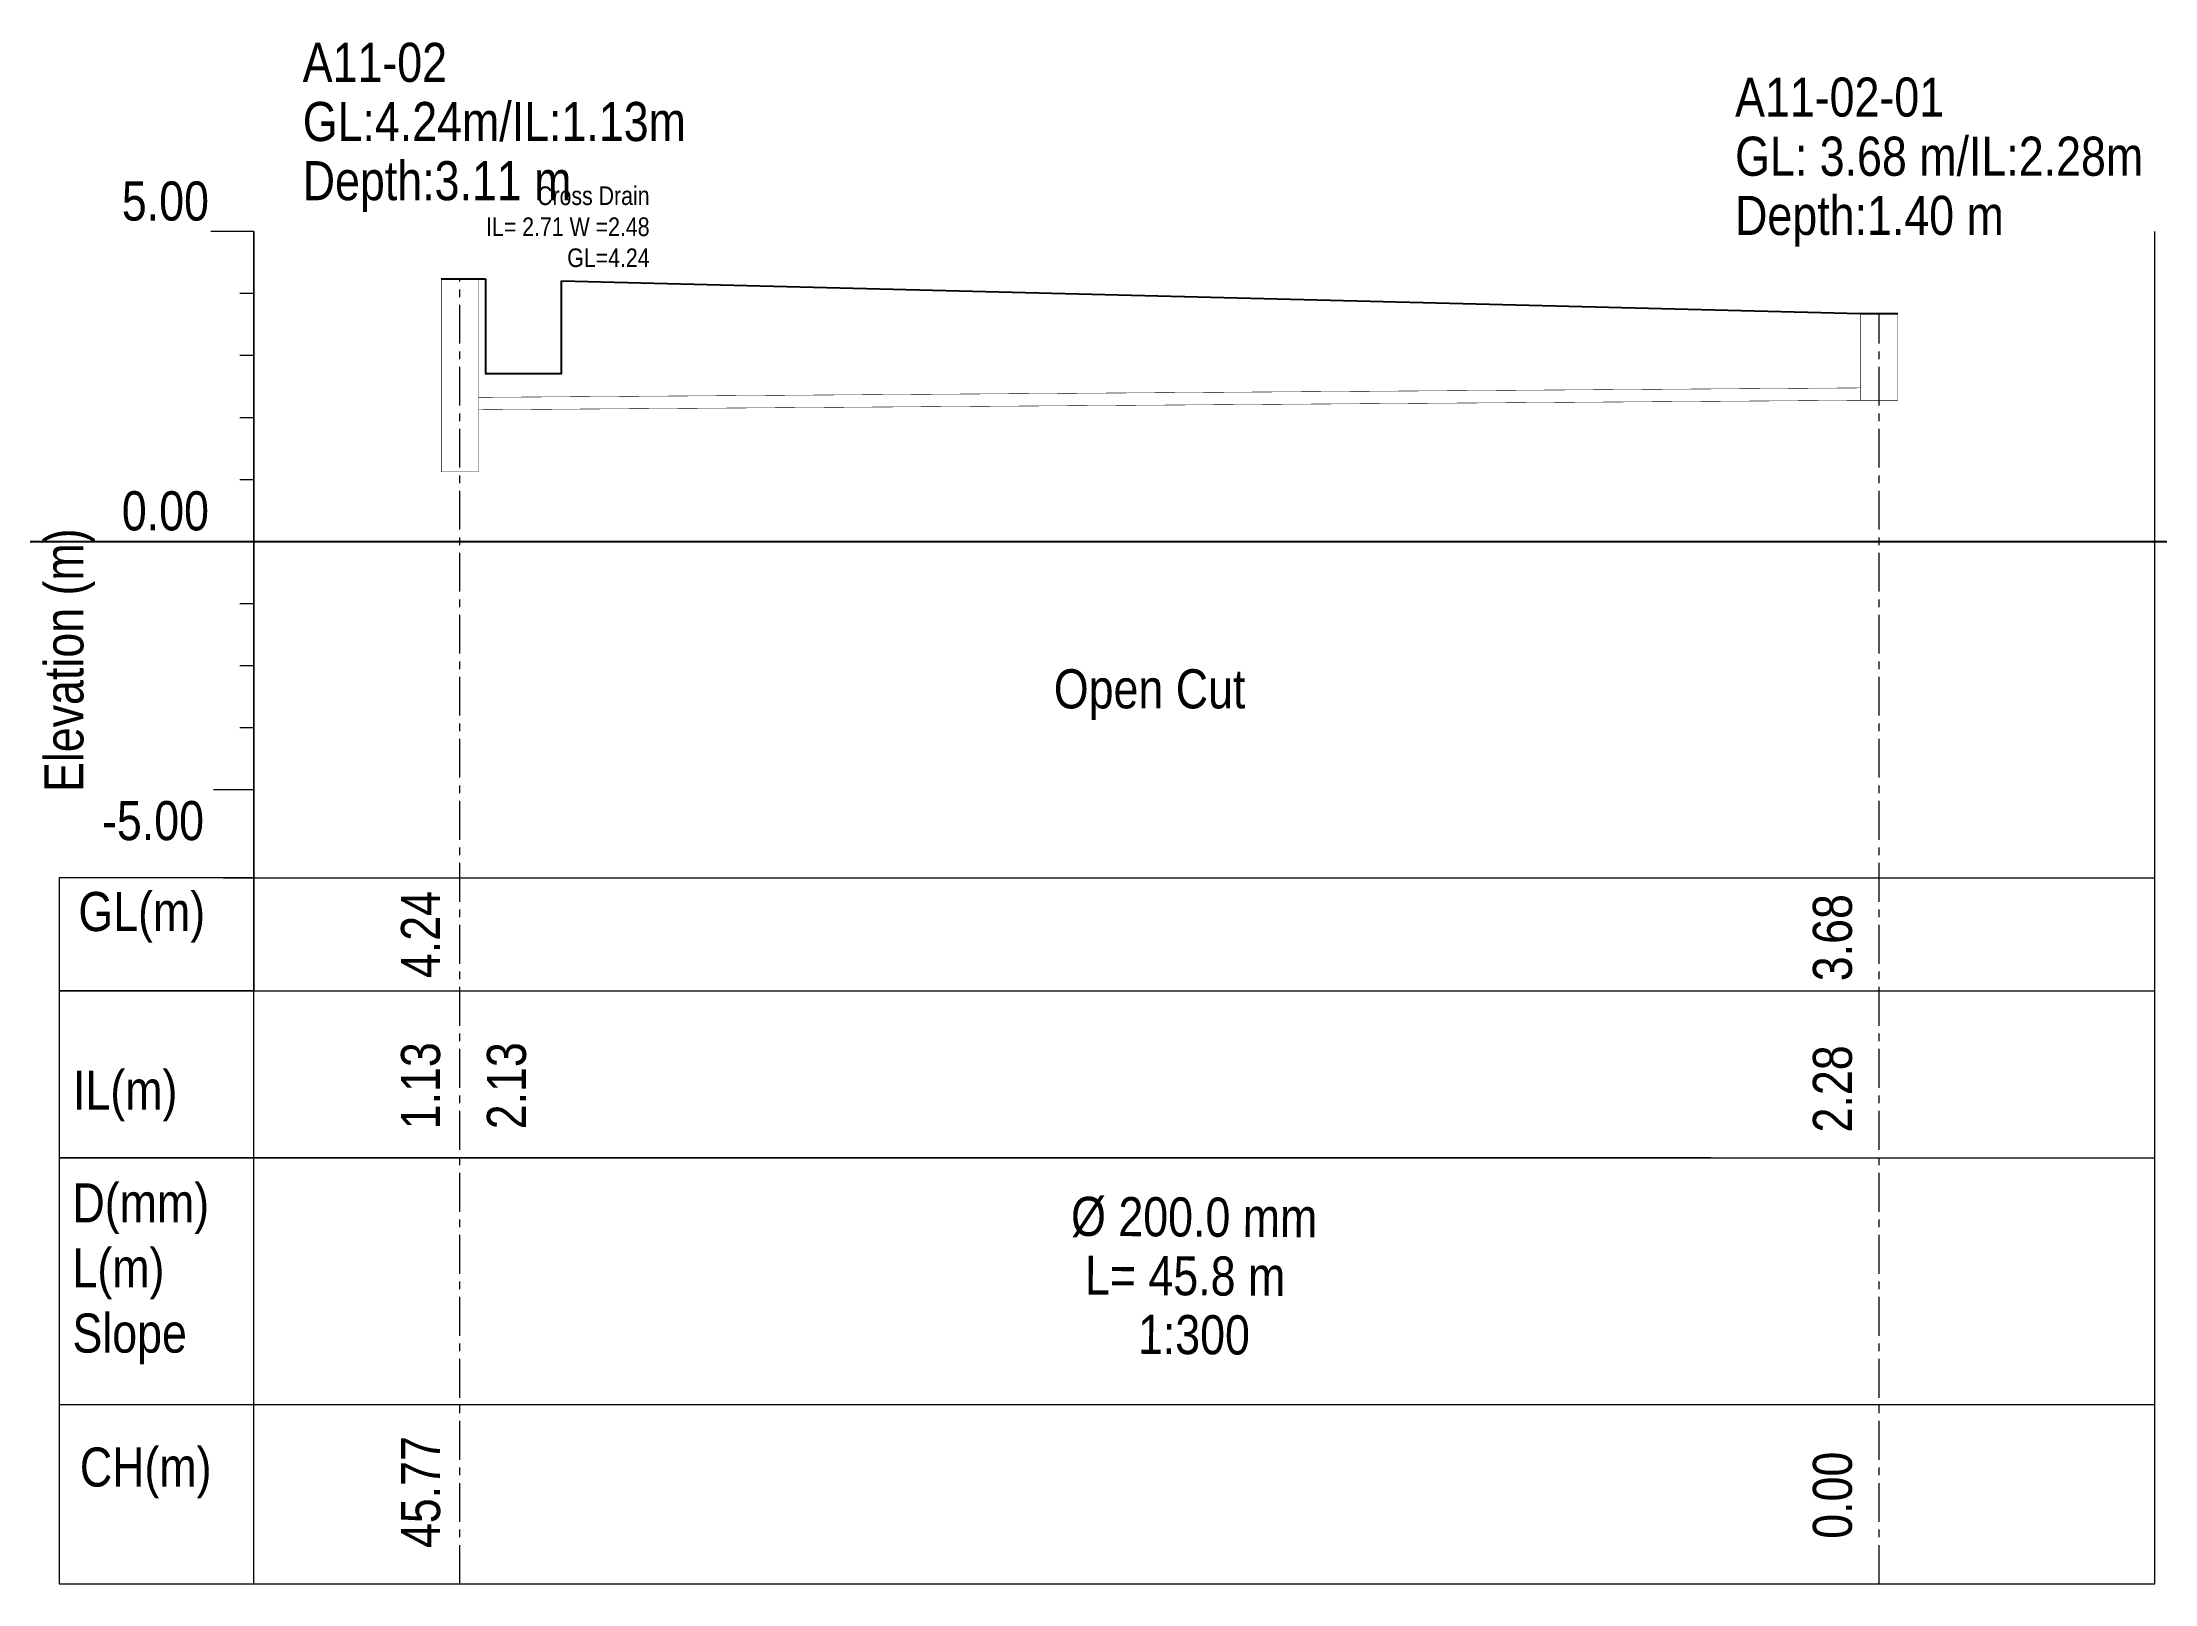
# Model space of a CAD drawing. Header units: metres. Extents: x -15 to 55, y -34 to 314.
# Drawn here: x -15.3 to 52.8, y 264.5 to 314.2 of the extents above.
import ezdxf
from ezdxf.enums import TextEntityAlignment as Align

# ---------------------------------------------------------------- set-up
doc = ezdxf.new("R2010")
doc.units = ezdxf.units.M
doc.linetypes.add('CENTER', pattern=[2, 1.25, -0.25, 0.25, -0.25])
for name, color, linetype in [('ANNOTATION', 7, 'Continuous'), ('Cros Drain', 172, 'Continuous'), ('CROWN', 7, 'Continuous'), ('GROUND_ELEVATION', 3, 'Continuous'), ('INVERT', 7, 'Continuous'), ('PDF_Text', 7, 'Continuous'), ('STRUCTURE', 7, 'Continuous')]:
    doc.layers.add(name, color=color, linetype=linetype)
for name, color, linetype, lineweight in [('Cross Drain Text', 7, 'Continuous', 15), ('SM_PP_GRID', 8, 'CENTER', 5), ('SM_PP_GRIDTEXT', 7, 'Continuous', 5), ('Text Open Cut', 7, 'Continuous', 5)]:
    doc.layers.add(name, color=color, linetype=linetype, lineweight=lineweight)
doc.layers.add('PDF_PDF2_Geometry', color=253, linetype='Continuous', lineweight=9, true_color=0xababab)
doc.styles.add('ALL', font='swissc.ttf')

msp = doc.modelspace()

# ---------------------------------------------------------------- linework, layer by layer
at = {"color": 1}
msp.add_xline((-8.499, 298.081), (-1, 0), dxfattribs=at)
msp.add_xline((-8.499, 298.081), (-1, 0), dxfattribs=at)
at = {"layer": 'Cros Drain'}
msp.add_lwpolyline([(-1.024, 306.555), (-1.024, 303.501), (1.426, 303.501), (1.426, 306.494)], dxfattribs=at)
at = {"layer": 'CROWN', "color": 0, "const_width": 0.0152}
for points in [[(-2.454, 306.561), (-1.254, 306.561)], [(43.321, 305.441), (44.521, 305.441)], [(-1.254, 302.736), (43.321, 303.041)]]:
    msp.add_lwpolyline(points, dxfattribs=at)
at = {"layer": 'GROUND_ELEVATION', "color": 3}
for points in [[(-2.454, 306.561), (-1.254, 306.561), (-1.024, 306.555)], [(1.426, 306.494), (43.321, 305.441), (44.521, 305.441)]]:
    msp.add_lwpolyline(points, dxfattribs=at)
at = {"layer": 'INVERT', "color": 0, "const_width": 0.0152}
for points in [[(-1.254, 302.336), (43.321, 302.641)], [(43.321, 302.641), (44.521, 302.641)], [(-2.454, 300.331), (-1.254, 300.331)]]:
    msp.add_lwpolyline(points, dxfattribs=at)
at = {"layer": 'PDF_PDF2_Geometry'}
msp.add_line((-8.499, 289.081), (-8.499, 308.081), dxfattribs=at)
msp.add_line((-8.499, 289.081), (-8.499, 308.081), dxfattribs=at)
at = {"layer": 'SM_PP_GRID'}
for points in [[(-1.854, 264.47), (-1.854, 306.561)], [(-1.854, 264.47), (-1.854, 306.561)], [(43.921, 264.47), (43.921, 305.441)]]:
    msp.add_lwpolyline(points, dxfattribs=at)
at = {"layer": 'SM_PP_GRIDTEXT'}
for p, q in [((-8.499, 308.081), (-9.887, 308.081)), ((-8.499, 308.081), (-9.887, 308.081)), ((-8.499, 308.081), (-8.499, 283.593)), ((-8.499, 308.081), (-8.499, 283.593)), ((-8.499, 306.081), (-8.956, 306.081)), ((-8.499, 306.081), (-8.956, 306.081)), ((-8.499, 304.081), (-8.956, 304.081)), ((-8.499, 304.081), (-8.956, 304.081)), ((-8.499, 302.081), (-8.956, 302.081)), ((-8.499, 302.081), (-8.956, 302.081)), ((-8.499, 300.081), (-8.956, 300.081)), ((-8.499, 300.081), (-8.956, 300.081)), ((-8.499, 298.081), (-9.872, 298.081)), ((-8.499, 298.081), (-9.872, 298.081)), ((-8.499, 296.081), (-8.956, 296.081)), ((-8.499, 296.081), (-8.956, 296.081)), ((-8.499, 294.081), (-8.956, 294.081)), ((-8.499, 294.081), (-8.956, 294.081)), ((-8.499, 292.081), (-8.956, 292.081)), ((-8.499, 292.081), (-8.956, 292.081)), ((-8.499, 290.081), (-9.797, 290.081)), ((-8.499, 290.081), (-9.797, 290.081)), ((-8.499, 264.47), (-8.499, 289.081)), ((-8.499, 264.47), (-8.499, 289.081)), ((-8.499, 287.235), (-14.775, 287.235)), ((-14.775, 287.235), (-14.775, 283.593)), ((-8.499, 287.235), (-14.775, 287.235)), ((-14.775, 287.235), (-14.775, 283.593)), ((-9.484, 287.235), (-8.499, 287.235)), ((-9.484, 287.235), (-8.499, 287.235)), ((-14.775, 283.593), (-8.499, 283.593)), ((-8.499, 283.593), (-14.775, 283.593)), ((-14.775, 283.593), (-14.775, 278.203)), ((-14.775, 283.593), (-8.499, 283.593)), ((-8.499, 283.593), (-14.775, 283.593)), ((-14.775, 283.593), (-14.775, 278.203)), ((-14.775, 278.203), (-8.499, 278.203)), ((38.494, 278.203), (-14.775, 278.203)), ((-14.775, 278.203), (-14.775, 272.69)), ((-14.775, 278.203), (-8.499, 278.203)), ((38.494, 278.203), (-14.775, 278.203)), ((-14.775, 278.203), (-14.775, 272.69)), ((-14.775, 272.69), (-14.775, 264.47)), ((-14.775, 272.69), (-14.775, 264.47)), ((-14.775, 264.47), (52.808, 264.47)), ((-14.775, 264.47), (52.808, 264.47))]:
    msp.add_line(p, q, dxfattribs=at)
for points in [[(52.808, 264.47), (52.808, 308.081)], [(-8.499, 287.235), (52.808, 287.235)], [(-8.499, 287.235), (52.808, 287.235)], [(-8.499, 283.593), (52.808, 283.593)], [(-8.499, 283.593), (52.808, 283.593)], [(-8.499, 278.203), (52.808, 278.203)], [(-8.499, 278.203), (52.808, 278.203)], [(-14.775, 270.249), (52.808, 270.249)], [(-14.775, 270.249), (52.808, 270.249)]]:
    msp.add_lwpolyline(points, dxfattribs=at)
at = {"layer": 'STRUCTURE', "color": 0, "const_width": 0.0152}
for points in [[(-2.454, 300.331), (-2.454, 306.561)], [(-1.254, 300.331), (-1.254, 306.561)], [(43.321, 302.641), (43.321, 305.441)], [(44.521, 302.641), (44.521, 305.441)]]:
    msp.add_lwpolyline(points, dxfattribs=at)

# ---------------------------------------------------------------- texts
at = {"layer": 'ANNOTATION', "color": 0, "linetype": 'Continuous', "char_height": 1.26, "width": 13.53379, "attachment_point": 1, "line_spacing_factor": 0.908201, "style": 'ALL'}
for s, insert in [('A11-02 \\PGL:4.24m/IL:1.13m\\PDepth:3.11 m', (-6.923, 314.171)), ('A11-02-01 \\PGL: 3.68 m/IL:2.28m Depth:1.40 m', (39.274, 313.051))]:
    msp.add_mtext(s, dxfattribs=dict(at, insert=insert))
at = {"layer": 'ANNOTATION', "color": 0, "linetype": 'Continuous', "insert": (17.698, 276.955), "char_height": 1.26, "width": 8.24208, "attachment_point": 1, "rotation": 359.63421, "line_spacing_factor": 0.902903, "style": 'ALL'}
msp.add_mtext('\\pi0.16391;Ø 200.0 mm \\P\\pi0.62454;L= 45.8 m \\P\\pi2.34395;1:300', dxfattribs=at)
at = {"layer": 'Cross Drain Text', "insert": (4.263, 309.54), "char_height": 0.6, "attachment_point": 3, "style": 'ALL'}
msp.add_mtext('Cross Drain \\PIL= 2.71 W =2.48\\PGL=4.24', dxfattribs=at)
at = {"layer": 'PDF_Text', "style": 'ALL'}
for s, p in [('4.24', (-3.124, 285.41)), ('3.68', (42.412, 285.309)), ('1.13', (-3.124, 280.533)), ('2.13', (-0.353, 280.533)), ('2.28', (42.412, 280.432)), ('45.77', (-3.124, 267.427)), ('0.00', (42.412, 267.326))]:
    msp.add_text(s, height=1.26, rotation=90, dxfattribs=at).set_placement(p, align=Align.MIDDLE_CENTER)
at = {"layer": 'PDF_Text', "char_height": 1.26, "attachment_point": 7, "style": 'ALL'}
for s, insert in [('5.00', (-12.757, 308.421)), ('5.00', (-12.757, 308.421)), ('0.00', (-12.757, 298.429)), ('0.00', (-12.757, 298.429)), ('-5.00', (-13.397, 288.437)), ('-5.00', (-13.397, 288.437)), ('GL(m)', (-14.16, 285.143)), ('GL(m)', (-14.16, 285.143)), ('IL(m)', (-14.332, 279.384)), ('IL(m)', (-14.332, 279.384)), ('CH(m)', (-14.111, 267.226)), ('CH(m)', (-14.111, 267.226))]:
    msp.add_mtext(s, dxfattribs=dict(at, insert=insert))
at = {"layer": 'PDF_Text', "insert": (-13.618, 290.008), "char_height": 1.25996, "attachment_point": 7, "rotation": 90, "style": 'ALL'}
msp.add_mtext('Elevation (m)', dxfattribs=at)
msp.add_mtext('Elevation (m)', dxfattribs=at)
at = {"layer": 'PDF_Text', "insert": (-14.349, 271.546), "char_height": 1.25996, "width": 12.5671, "attachment_point": 7, "style": 'ALL'}
msp.add_mtext('D(mm)\\P\\pt2.51992;L(m)\\P\\ptz;Slope', dxfattribs=at)
msp.add_mtext('D(mm)\\P\\pt2.51992;L(m)\\P\\ptz;Slope', dxfattribs=at)
at = {"layer": 'Text Open Cut', "style": 'ALL'}
msp.add_text('Open Cut', height=1.26, dxfattribs=at).set_placement((17.301, 292.705))

doc.saveas('drawing.dxf')
